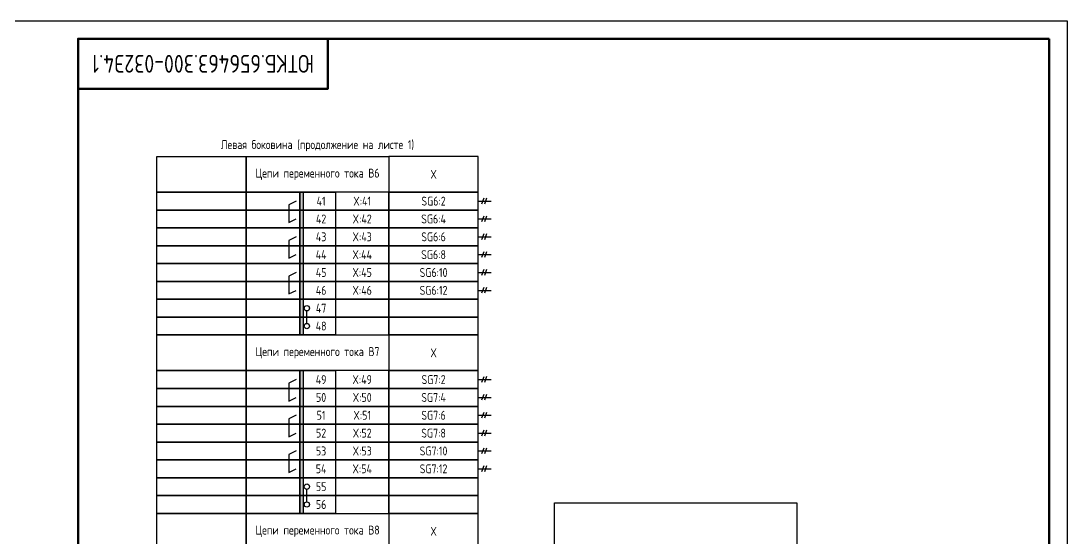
# Model space of a CAD drawing. Header units: millimetres. Extents: x -840 to 2694, y 0 to 584.
# Drawn here: x 2401 to 2694, y 275.1 to 419.9 of the extents above; entities that cross this region are included whole.
import ezdxf

# ---------------------------------------------------------------- set-up
doc = ezdxf.new("R2010")
doc.units = ezdxf.units.MM
doc.styles.add('Gost_type_A', font='GOST_0.TTF')

# ---------------------------------------------------------------- blocks, each defined once
blk = doc.blocks.new('Штамп угловой верхний')
at = {"lineweight": 50}
blk.add_lwpolyline([(0, 0), (70, 0), (70, -14), (0, -14)], close=True, dxfattribs=at)

msp = doc.modelspace()

# ---------------------------------------------------------------- hatches: boundary and pattern name
h = msp.add_hatch(color=256)
h.dxf.hatch_style = 1
h.paths.add_polyline_path([(2480.07, 371.96), (2479.07, 371.96), (2479.07, 331.96), (2480.07, 331.96)])
h = msp.add_hatch(color=256)
h.dxf.hatch_style = 1
h.paths.add_polyline_path([(2480.07, 321.96), (2479.07, 321.96), (2479.07, 281.96), (2480.07, 281.96)])

# ---------------------------------------------------------------- linework, layer by layer
for p, q in [((2529.07, 369.46), (2532.69, 369.46)), ((2530.61, 370.27), (2530.03, 368.65)), ((2531.4, 370.28), (2530.82, 368.65)), ((2529.07, 364.46), (2532.69, 364.46)), ((2530.61, 365.27), (2530.03, 363.65)), ((2531.4, 365.28), (2530.82, 363.65)), ((2529.07, 359.46), (2532.69, 359.46)), ((2530.61, 360.27), (2530.03, 358.65)), ((2531.4, 360.28), (2530.82, 358.65)), ((2530.61, 355.27), (2530.03, 353.65)), ((2531.4, 355.28), (2530.82, 353.65)), ((2529.07, 354.46), (2532.69, 354.46)), ((2529.07, 349.46), (2532.69, 349.46)), ((2530.61, 350.27), (2530.03, 348.65)), ((2531.4, 350.28), (2530.82, 348.65)), ((2529.07, 344.46), (2532.69, 344.46)), ((2530.61, 345.27), (2530.03, 343.65)), ((2531.4, 345.28), (2530.82, 343.65)), ((2481.07, 335.21), (2481.07, 338.71)), ((2529.07, 319.46), (2532.69, 319.46)), ((2530.61, 320.27), (2530.03, 318.65)), ((2531.4, 320.28), (2530.82, 318.65)), ((2529.07, 314.46), (2532.69, 314.46)), ((2530.61, 315.27), (2530.03, 313.65)), ((2531.4, 315.28), (2530.82, 313.65)), ((2529.07, 309.46), (2532.69, 309.46)), ((2530.61, 310.27), (2530.03, 308.65)), ((2531.4, 310.28), (2530.82, 308.65)), ((2530.61, 305.27), (2530.03, 303.65)), ((2531.4, 305.28), (2530.82, 303.65)), ((2529.07, 304.46), (2532.69, 304.46)), ((2529.07, 299.46), (2532.69, 299.46)), ((2530.61, 300.27), (2530.03, 298.65)), ((2531.4, 300.28), (2530.82, 298.65)), ((2529.07, 294.46), (2532.69, 294.46)), ((2530.61, 295.27), (2530.03, 293.65)), ((2531.4, 295.28), (2530.82, 293.65)), ((2481.07, 285.21), (2481.07, 288.71)), ((2550.43, 110.28), (2550.43, 284.9)), ((2550.43, 284.9), (2618.33, 284.9)), ((2618.33, 284.9), (2618.33, 270.64))]:
    msp.add_line(p, q)
for points in [[(2694, 419.95), (2694, -0.05), (2397, -0.05), (2397, 419.95)], [(2439.07, 381.96), (2464.07, 381.96), (2464.07, 371.96), (2439.07, 371.96)], [(2464.07, 381.96), (2504.07, 381.96), (2504.07, 371.96), (2464.07, 371.96)], [(2529.07, 381.96), (2504.07, 381.96), (2504.07, 371.96), (2529.07, 371.96)], [(2439.07, 371.96), (2464.07, 371.96), (2464.07, 366.96), (2439.07, 366.96)], [(2464.07, 371.96), (2479.07, 371.96), (2479.07, 366.96), (2464.07, 366.96)], [(2479.07, 371.96), (2489.07, 371.96), (2489.07, 366.96), (2479.07, 366.96)], [(2504.07, 371.96), (2489.07, 371.96), (2489.07, 366.96), (2504.07, 366.96)], [(2529.07, 371.96), (2504.07, 371.96), (2504.07, 366.96), (2529.07, 366.96)], [(2439.07, 366.96), (2464.07, 366.96), (2464.07, 361.96), (2439.07, 361.96)], [(2464.07, 366.96), (2479.07, 366.96), (2479.07, 361.96), (2464.07, 361.96)], [(2479.07, 366.96), (2489.07, 366.96), (2489.07, 361.96), (2479.07, 361.96)], [(2504.07, 366.96), (2489.07, 366.96), (2489.07, 361.96), (2504.07, 361.96)], [(2529.07, 366.96), (2504.07, 366.96), (2504.07, 361.96), (2529.07, 361.96)], [(2439.07, 361.96), (2464.07, 361.96), (2464.07, 356.96), (2439.07, 356.96)], [(2464.07, 361.96), (2479.07, 361.96), (2479.07, 356.96), (2464.07, 356.96)], [(2479.07, 361.96), (2489.07, 361.96), (2489.07, 356.96), (2479.07, 356.96)], [(2504.07, 361.96), (2489.07, 361.96), (2489.07, 356.96), (2504.07, 356.96)], [(2529.07, 361.96), (2504.07, 361.96), (2504.07, 356.96), (2529.07, 356.96)], [(2439.07, 356.96), (2464.07, 356.96), (2464.07, 351.96), (2439.07, 351.96)], [(2464.07, 356.96), (2479.07, 356.96), (2479.07, 351.96), (2464.07, 351.96)], [(2479.07, 356.96), (2489.07, 356.96), (2489.07, 351.96), (2479.07, 351.96)], [(2504.07, 356.96), (2489.07, 356.96), (2489.07, 351.96), (2504.07, 351.96)], [(2529.07, 356.96), (2504.07, 356.96), (2504.07, 351.96), (2529.07, 351.96)], [(2439.07, 351.96), (2464.07, 351.96), (2464.07, 346.96), (2439.07, 346.96)], [(2464.07, 351.96), (2479.07, 351.96), (2479.07, 346.96), (2464.07, 346.96)], [(2479.07, 351.96), (2489.07, 351.96), (2489.07, 346.96), (2479.07, 346.96)], [(2504.07, 351.96), (2489.07, 351.96), (2489.07, 346.96), (2504.07, 346.96)], [(2529.07, 351.96), (2504.07, 351.96), (2504.07, 346.96), (2529.07, 346.96)], [(2439.07, 346.96), (2464.07, 346.96), (2464.07, 341.96), (2439.07, 341.96)], [(2464.07, 346.96), (2479.07, 346.96), (2479.07, 341.96), (2464.07, 341.96)], [(2479.07, 346.96), (2489.07, 346.96), (2489.07, 341.96), (2479.07, 341.96)], [(2504.07, 346.96), (2489.07, 346.96), (2489.07, 341.96), (2504.07, 341.96)], [(2529.07, 346.96), (2504.07, 346.96), (2504.07, 341.96), (2529.07, 341.96)], [(2439.07, 341.96), (2464.07, 341.96), (2464.07, 336.96), (2439.07, 336.96)], [(2464.07, 341.96), (2479.07, 341.96), (2479.07, 336.96), (2464.07, 336.96)], [(2479.07, 341.96), (2489.07, 341.96), (2489.07, 336.96), (2479.07, 336.96)], [(2504.07, 341.96), (2489.07, 341.96), (2489.07, 336.96), (2504.07, 336.96)], [(2529.07, 341.96), (2504.07, 341.96), (2504.07, 336.96), (2529.07, 336.96)], [(2439.07, 336.96), (2464.07, 336.96), (2464.07, 331.96), (2439.07, 331.96)], [(2464.07, 336.96), (2479.07, 336.96), (2479.07, 331.96), (2464.07, 331.96)], [(2479.07, 336.96), (2489.07, 336.96), (2489.07, 331.96), (2479.07, 331.96)], [(2504.07, 336.96), (2489.07, 336.96), (2489.07, 331.96), (2504.07, 331.96)], [(2529.07, 336.96), (2504.07, 336.96), (2504.07, 331.96), (2529.07, 331.96)], [(2439.07, 331.96), (2464.07, 331.96), (2464.07, 321.96), (2439.07, 321.96)], [(2464.07, 331.96), (2504.07, 331.96), (2504.07, 321.96), (2464.07, 321.96)], [(2529.07, 331.96), (2504.07, 331.96), (2504.07, 321.96), (2529.07, 321.96)], [(2439.07, 321.96), (2464.07, 321.96), (2464.07, 316.96), (2439.07, 316.96)], [(2464.07, 321.96), (2479.07, 321.96), (2479.07, 316.96), (2464.07, 316.96)], [(2479.07, 321.96), (2489.07, 321.96), (2489.07, 316.96), (2479.07, 316.96)], [(2504.07, 321.96), (2489.07, 321.96), (2489.07, 316.96), (2504.07, 316.96)], [(2529.07, 321.96), (2504.07, 321.96), (2504.07, 316.96), (2529.07, 316.96)], [(2439.07, 316.96), (2464.07, 316.96), (2464.07, 311.96), (2439.07, 311.96)], [(2464.07, 316.96), (2479.07, 316.96), (2479.07, 311.96), (2464.07, 311.96)], [(2479.07, 316.96), (2489.07, 316.96), (2489.07, 311.96), (2479.07, 311.96)], [(2504.07, 316.96), (2489.07, 316.96), (2489.07, 311.96), (2504.07, 311.96)], [(2529.07, 316.96), (2504.07, 316.96), (2504.07, 311.96), (2529.07, 311.96)], [(2439.07, 311.96), (2464.07, 311.96), (2464.07, 306.96), (2439.07, 306.96)], [(2464.07, 311.96), (2479.07, 311.96), (2479.07, 306.96), (2464.07, 306.96)], [(2479.07, 311.96), (2489.07, 311.96), (2489.07, 306.96), (2479.07, 306.96)], [(2504.07, 311.96), (2489.07, 311.96), (2489.07, 306.96), (2504.07, 306.96)], [(2529.07, 311.96), (2504.07, 311.96), (2504.07, 306.96), (2529.07, 306.96)], [(2439.07, 306.96), (2464.07, 306.96), (2464.07, 301.96), (2439.07, 301.96)], [(2464.07, 306.96), (2479.07, 306.96), (2479.07, 301.96), (2464.07, 301.96)], [(2479.07, 306.96), (2489.07, 306.96), (2489.07, 301.96), (2479.07, 301.96)], [(2504.07, 306.96), (2489.07, 306.96), (2489.07, 301.96), (2504.07, 301.96)], [(2529.07, 306.96), (2504.07, 306.96), (2504.07, 301.96), (2529.07, 301.96)], [(2439.07, 301.96), (2464.07, 301.96), (2464.07, 296.96), (2439.07, 296.96)], [(2464.07, 301.96), (2479.07, 301.96), (2479.07, 296.96), (2464.07, 296.96)], [(2479.07, 301.96), (2489.07, 301.96), (2489.07, 296.96), (2479.07, 296.96)], [(2504.07, 301.96), (2489.07, 301.96), (2489.07, 296.96), (2504.07, 296.96)], [(2529.07, 301.96), (2504.07, 301.96), (2504.07, 296.96), (2529.07, 296.96)], [(2439.07, 296.96), (2464.07, 296.96), (2464.07, 291.96), (2439.07, 291.96)], [(2464.07, 296.96), (2479.07, 296.96), (2479.07, 291.96), (2464.07, 291.96)], [(2479.07, 296.96), (2489.07, 296.96), (2489.07, 291.96), (2479.07, 291.96)], [(2504.07, 296.96), (2489.07, 296.96), (2489.07, 291.96), (2504.07, 291.96)], [(2529.07, 296.96), (2504.07, 296.96), (2504.07, 291.96), (2529.07, 291.96)], [(2439.07, 291.96), (2464.07, 291.96), (2464.07, 286.96), (2439.07, 286.96)], [(2464.07, 291.96), (2479.07, 291.96), (2479.07, 286.96), (2464.07, 286.96)], [(2479.07, 291.96), (2489.07, 291.96), (2489.07, 286.96), (2479.07, 286.96)], [(2504.07, 291.96), (2489.07, 291.96), (2489.07, 286.96), (2504.07, 286.96)], [(2529.07, 291.96), (2504.07, 291.96), (2504.07, 286.96), (2529.07, 286.96)], [(2439.07, 286.96), (2464.07, 286.96), (2464.07, 281.96), (2439.07, 281.96)], [(2464.07, 286.96), (2479.07, 286.96), (2479.07, 281.96), (2464.07, 281.96)], [(2479.07, 286.96), (2489.07, 286.96), (2489.07, 281.96), (2479.07, 281.96)], [(2504.07, 286.96), (2489.07, 286.96), (2489.07, 281.96), (2504.07, 281.96)], [(2529.07, 286.96), (2504.07, 286.96), (2504.07, 281.96), (2529.07, 281.96)], [(2439.07, 281.96), (2464.07, 281.96), (2464.07, 271.96), (2439.07, 271.96)], [(2464.07, 281.96), (2504.07, 281.96), (2504.07, 271.96), (2464.07, 271.96)], [(2529.07, 281.96), (2504.07, 281.96), (2504.07, 271.96), (2529.07, 271.96)]]:
    msp.add_lwpolyline(points, close=True)
at = {"lineweight": 50}
msp.add_lwpolyline([(2689, 414.95), (2689, 4.95), (2417, 4.95), (2417, 414.95)], close=True, dxfattribs=at)
for points in [[(2478.07, 369.46), (2476.07, 368.46), (2476.07, 363.46), (2478.07, 364.46)], [(2479.07, 331.96), (2479.07, 371.96), (2480.07, 371.96), (2480.07, 331.96)], [(2478.07, 359.46), (2476.07, 358.46), (2476.07, 353.46), (2478.07, 354.46)], [(2478.07, 349.46), (2476.07, 348.46), (2476.07, 343.46), (2478.07, 344.46)], [(2478.07, 319.46), (2476.07, 318.46), (2476.07, 313.46), (2478.07, 314.46)], [(2479.07, 281.96), (2479.07, 321.96), (2480.07, 321.96), (2480.07, 281.96)], [(2478.07, 309.46), (2476.07, 308.46), (2476.07, 303.46), (2478.07, 304.46)], [(2478.07, 299.46), (2476.07, 298.46), (2476.07, 293.46), (2478.07, 294.46)]]:
    msp.add_lwpolyline(points)
for centre in [(2481.07, 339.46), (2481.07, 334.46), (2481.07, 289.46), (2481.07, 284.46)]:
    msp.add_circle(centre, 0.75)

# ---------------------------------------------------------------- block references
msp.add_blockref('Штамп угловой верхний', (2417, 414.95))

# ---------------------------------------------------------------- texts
at = {"insert": (2452, 407.95), "char_height": 5, "width": 70, "attachment_point": 5, "rotation": 180, "style": 'Gost_type_A'}
msp.add_mtext('ЮТКБ.656463.300-032Э4.1', dxfattribs=at)
at = {"char_height": 2.5, "attachment_point": 5, "style": 'Gost_type_A'}
for s, insert, width in [('Левая боковина (продолжение на листе 1)', (2484.07, 384.96), 90), ('Цепи переменного тока В6', (2484.07, 376.96), 40), ('X', (2516.57, 376.96), 25), ('SG6:2', (2516.57, 369.46), 25), ('SG6:4', (2516.57, 364.46), 25), ('SG6:6', (2516.57, 359.46), 25), ('SG6:8', (2516.57, 354.46), 25), ('SG6:10', (2516.57, 349.46), 25), ('SG6:12', (2516.57, 344.46), 25), ('Цепи переменного тока В7', (2484.07, 326.96), 40), ('X', (2516.57, 326.96), 25), ('SG7:2', (2516.57, 319.46), 25), ('SG7:4', (2516.57, 314.46), 25), ('SG7:6', (2516.57, 309.46), 25), ('SG7:8', (2516.57, 304.46), 25), ('SG7:10', (2516.57, 299.46), 25), ('SG7:12', (2516.57, 294.46), 25), ('Цепи переменного тока В8', (2484.07, 276.96), 40), ('X', (2516.57, 276.96), 25)]:
    msp.add_mtext(s, dxfattribs=dict(at, insert=insert, width=width))
at = {"ltscale": 10, "char_height": 2.5, "attachment_point": 5, "style": 'Gost_type_A'}
for s, insert, width in [('41', (2485.07, 369.46), 8), ('X:41', (2496.57, 369.46), 15), ('42', (2485.07, 364.46), 8), ('X:42', (2496.57, 364.46), 15), ('43', (2485.07, 359.46), 8), ('X:43', (2496.57, 359.46), 15), ('44', (2485.07, 354.46), 8), ('X:44', (2496.57, 354.46), 15), ('45', (2485.07, 349.46), 8), ('X:45', (2496.57, 349.46), 15), ('46', (2485.07, 344.46), 8), ('X:46', (2496.57, 344.46), 15), ('47', (2485.07, 339.46), 8), ('48', (2485.07, 334.46), 8), ('49', (2485.07, 319.46), 8), ('X:49', (2496.57, 319.46), 15), ('50', (2485.07, 314.46), 8), ('X:50', (2496.57, 314.46), 15), ('51', (2485.07, 309.46), 8), ('X:51', (2496.57, 309.46), 15), ('52', (2485.07, 304.46), 8), ('X:52', (2496.57, 304.46), 15), ('53', (2485.07, 299.46), 8), ('X:53', (2496.57, 299.46), 15), ('54', (2485.07, 294.46), 8), ('X:54', (2496.57, 294.46), 15), ('55', (2485.07, 289.46), 8), ('56', (2485.07, 284.46), 8)]:
    msp.add_mtext(s, dxfattribs=dict(at, insert=insert, width=width))

doc.saveas('drawing.dxf')
